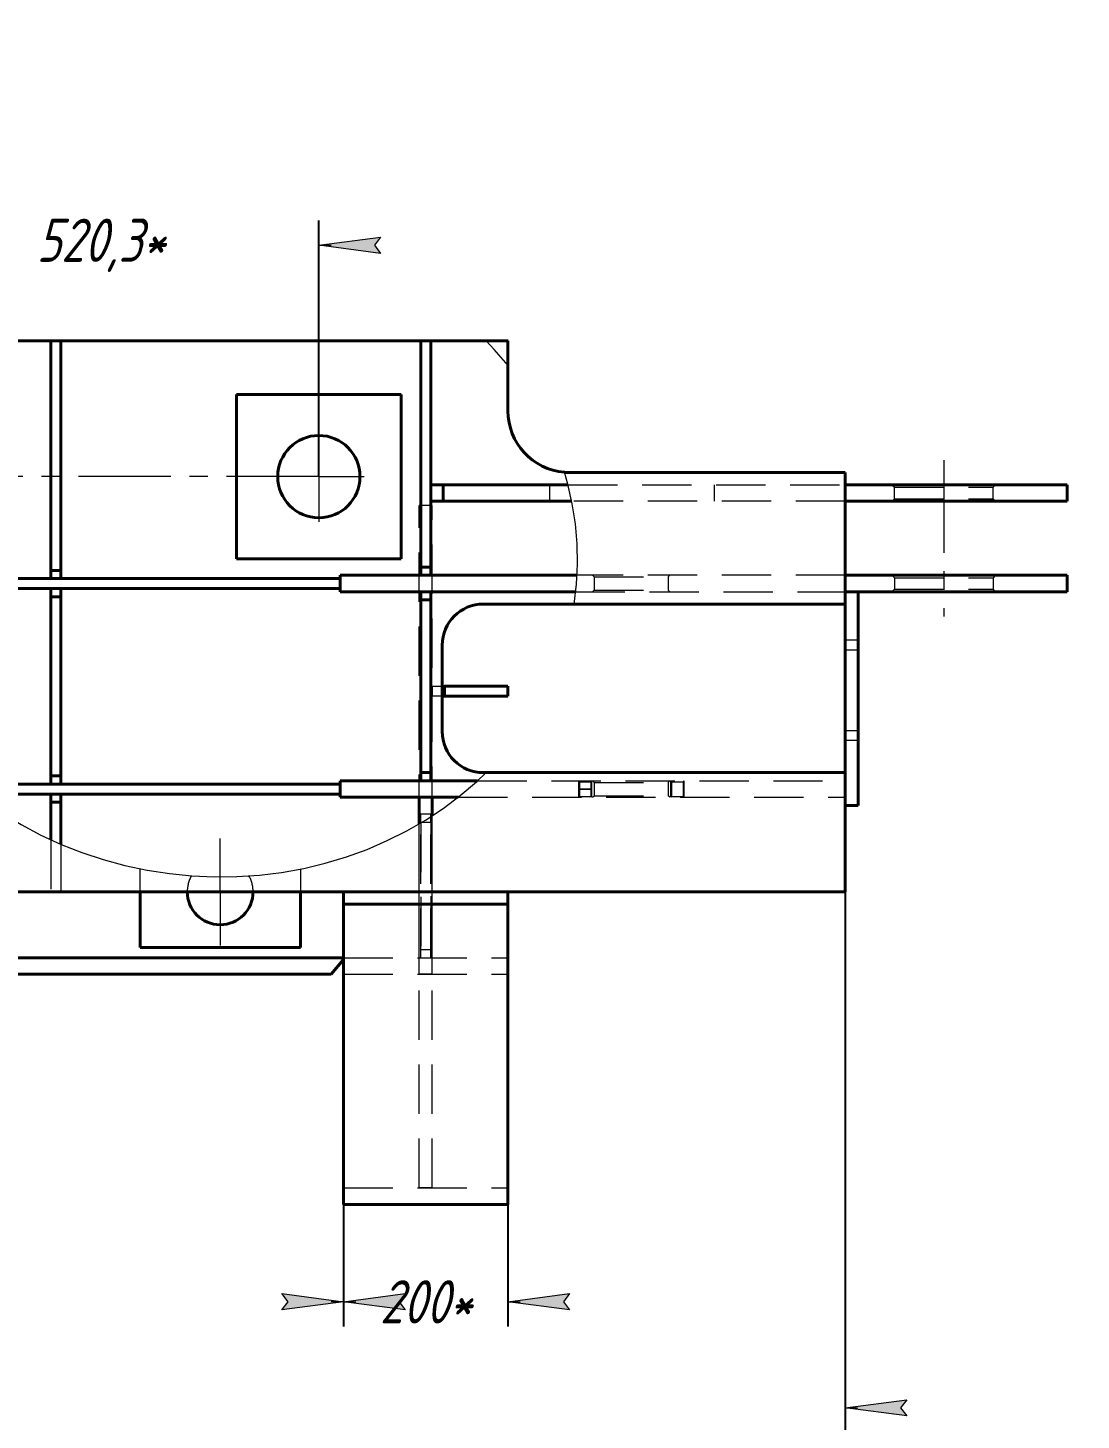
# Model space of a CAD drawing. Header units: millimetres. Extents: x 0 to 841, y 0 to 594.
# Drawn here: x 189.7 to 275.1, y 273.9 to 386.8 of the extents above; entities that cross this region are included whole.
import ezdxf

# ---------------------------------------------------------------- set-up
doc = ezdxf.new("R2010")
doc.units = ezdxf.units.MM
for name, pattern in [('K5LT_AXLED', [12, 7.5, -1.5, 1.5, -1.5]), ('K5LT_BASIC', [0]), ('K5LT_DASHED', [6, 4, -2]), ('K5LT_THIN', [0]), ('K5LT_THIN_INCLUDED_TO_HATCHING', [0])]:
    doc.linetypes.add(name, pattern=pattern)
doc.layers.add('Системный слой', color=7, linetype='Continuous')
doc.styles.add('KDIMTEXTSTYLE', font='GOST_AU.SHX', dxfattribs={"width": 0.96, "oblique": 15, "height": 5})
doc.dimstyles.new('KDIMSTYLE (0.07)', dxfattribs={"dimtxt": 5, "dimasz": 1, "dimexe": 2, "dimexo": 0.0625, "dimgap": 1, "dimtad": 1, "dimlfac": 15, "dimtxsty": 'KDIMTEXTSTYLE', "dimsah": 1, "dimcen": 0.09, "dimdle": 1, "dimadec": 0, "dimazin": 0, "dimtfac": 0.667, "dimtmove": 0, "dimatfit": 3, "dimfxl": 1, "dimtvp": 1, "dimtolj": 1, "dimtzin": 0, "dimarcsym": 0})

# ---------------------------------------------------------------- blocks, each defined once
blk = doc.blocks.new('U0')
at = {"layer": 'Системный слой', "color": 7, "linetype": 'K5LT_DASHED', "lineweight": 18}
for start, end in [(150.6511, 180), (0, 29.1179)]:
    blk.add_arc((205.31, 316.76), 2.67, start, end, dxfattribs=at)
at = {"layer": 'Системный слой', "color": 150, "linetype": 'K5LT_BASIC', "lineweight": 40, "true_color": 0x0080ff}
blk.add_arc((205.31, 316.76), 2.67, 180, 0, dxfattribs=at)
blk = doc.blocks.new('U1')
at = {"layer": 'Системный слой', "color": 7, "linetype": 'K5LT_DASHED', "lineweight": 18}
blk.add_line((211.81, 318.61), (211.81, 316.76), dxfattribs=at)
at = {"layer": 'Системный слой', "color": 150, "linetype": 'K5LT_BASIC', "lineweight": 40, "true_color": 0x0080ff}
blk.add_line((211.81, 316.76), (211.81, 312.26), dxfattribs=at)
blk = doc.blocks.new('U4')
at = {"layer": 'Системный слой', "color": 150, "linetype": 'K5LT_BASIC', "lineweight": 40, "true_color": 0x0080ff}
blk.add_line((255.98, 350.76), (255.98, 341.09), dxfattribs=at)
at = {"layer": 'Системный слой', "color": 7, "linetype": 'K5LT_DASHED', "lineweight": 18}
blk.add_line((255.98, 341.09), (255.98, 340.09), dxfattribs=at)
blk = doc.blocks.new('U5')
at = {"layer": 'Системный слой', "color": 150, "linetype": 'K5LT_BASIC', "lineweight": 40, "true_color": 0x0080ff}
for p, q in [((128.65, 361.42), (181.33, 361.42)), ((226.89, 361.42), (228.65, 361.42))]:
    blk.add_line(p, q, dxfattribs=at)
blk = doc.blocks.new('U6')
at = {"layer": 'Системный слой', "color": 7, "linetype": 'K5LT_DASHED', "lineweight": 18}
blk.add_line((255.98, 326.42), (255.98, 323.76), dxfattribs=at)
at = {"layer": 'Системный слой', "color": 150, "linetype": 'K5LT_BASIC', "lineweight": 40, "true_color": 0x0080ff}
blk.add_line((255.98, 323.76), (255.98, 316.76), dxfattribs=at)
blk = doc.blocks.new('U13')
at = {"layer": 'Системный слой', "color": 7, "linetype": 'K5LT_DASHED', "lineweight": 18}
blk.add_line((198.81, 316.76), (198.81, 318.63), dxfattribs=at)
at = {"layer": 'Системный слой', "color": 150, "linetype": 'K5LT_BASIC', "lineweight": 40, "true_color": 0x0080ff}
blk.add_line((198.81, 312.26), (198.81, 316.76), dxfattribs=at)
blk = doc.blocks.new('U14')
at = {"layer": 'Системный слой', "color": 7, "linetype": 'K5LT_DASHED', "lineweight": 18}
blk.add_line((234.13, 341.09), (257.05, 341.09), dxfattribs=at)
at = {"layer": 'Системный слой', "color": 150, "linetype": 'K5LT_BASIC', "lineweight": 40, "true_color": 0x0080ff}
blk.add_line((257.05, 341.09), (263.98, 341.09), dxfattribs=at)
blk = doc.blocks.new('U15')
at = {"layer": 'Системный слой', "color": 7, "linetype": 'K5LT_DASHED', "lineweight": 18}
blk.add_line((255.98, 342.42), (234.25, 342.42), dxfattribs=at)
at = {"layer": 'Системный слой', "color": 150, "linetype": 'K5LT_BASIC', "lineweight": 40, "true_color": 0x0080ff}
blk.add_line((263.98, 342.42), (255.98, 342.42), dxfattribs=at)
blk = doc.blocks.new('U19')
at = {"layer": 'Системный слой', "color": 7, "linetype": 'K5LT_DASHED', "lineweight": 18}
blk.add_line((233.52, 349.76), (255.98, 349.76), dxfattribs=at)
at = {"layer": 'Системный слой', "color": 150, "linetype": 'K5LT_BASIC', "lineweight": 40, "true_color": 0x0080ff}
blk.add_line((255.98, 349.76), (263.98, 349.76), dxfattribs=at)
blk = doc.blocks.new('U20')
at = {"layer": 'Системный слой', "color": 7, "linetype": 'K5LT_DASHED', "lineweight": 18}
blk.add_line((255.98, 348.42), (233.82, 348.42), dxfattribs=at)
at = {"layer": 'Системный слой', "color": 150, "linetype": 'K5LT_BASIC', "lineweight": 40, "true_color": 0x0080ff}
blk.add_line((263.98, 348.42), (255.98, 348.42), dxfattribs=at)
blk = doc.blocks.new('U21')
at = {"layer": 'Системный слой', "color": 7, "linetype": 'K5LT_THIN_INCLUDED_TO_HATCHING', "lineweight": 18}
for p, q in [((181.33, 361.42), (180.24, 360.14)), ((227.53, 360.73), (226.89, 361.42)), ((180.24, 360.14), (179.25, 358.79)), ((228.65, 359.42), (227.53, 360.73)), ((179.25, 358.79), (178.34, 357.4)), ((178.34, 357.4), (177.54, 355.95)), ((177.54, 355.95), (177.01, 354.83)), ((233.5, 349.82), (233.23, 350.77)), ((233.86, 348.22), (233.5, 349.82)), ((234.12, 346.59), (233.86, 348.22)), ((175.04, 347.41), (174.94, 345.78)), ((234.26, 344.97), (234.12, 346.59)), ((174.94, 345.78), (174.95, 344.15)), ((234.28, 343.33), (234.26, 344.97)), ((174.95, 344.15), (175.07, 342.52)), ((234.2, 341.71), (234.28, 343.33)), ((175.07, 342.52), (175.31, 340.9)), ((175.31, 340.9), (175.66, 339.29)), ((234, 340.09), (234.2, 341.71)), ((175.66, 339.29), (176.12, 337.7)), ((176.12, 337.7), (176.69, 336.13)), ((176.69, 336.13), (177.36, 334.6)), ((177.36, 334.6), (178.14, 333.1)), ((178.14, 333.1), (179.01, 331.65)), ((179.01, 331.65), (179.99, 330.25)), ((179.99, 330.25), (181.05, 328.9)), ((181.05, 328.9), (182.21, 327.61)), ((182.21, 327.61), (183.45, 326.38)), ((183.45, 326.38), (184.78, 325.22)), ((226.09, 325.69), (226.86, 326.42)), ((184.78, 325.22), (186.17, 324.14)), ((224.78, 324.57), (226.09, 325.69)), ((186.17, 324.14), (187.64, 323.13)), ((223.4, 323.53), (224.78, 324.57)), ((187.64, 323.13), (189.17, 322.21)), ((221.95, 322.57), (223.4, 323.53)), ((189.17, 322.21), (190.76, 321.36)), ((218.86, 320.91), (220.44, 321.7)), ((220.44, 321.7), (221.95, 322.57)), ((190.76, 321.36), (192.41, 320.61)), ((192.41, 320.61), (194.1, 319.95)), ((217.23, 320.2), (218.86, 320.91)), ((194.1, 319.95), (195.83, 319.38)), ((213.83, 319.08), (215.55, 319.6)), ((215.55, 319.6), (217.23, 320.2)), ((195.83, 319.38), (197.59, 318.9)), ((197.59, 318.9), (199.38, 318.52)), ((199.38, 318.52), (201.19, 318.24)), ((208.49, 318.12), (210.29, 318.34)), ((210.29, 318.34), (212.08, 318.66)), ((212.08, 318.66), (213.83, 319.08)), ((201.19, 318.24), (203.01, 318.06)), ((203.01, 318.06), (204.84, 317.98)), ((204.84, 317.98), (206.67, 318)), ((206.67, 318), (208.49, 318.12))]:
    blk.add_line(p, q, dxfattribs=at)
blk = doc.blocks.new('U22')
at = {"layer": 'Системный слой', "color": 7, "linetype": 'K5LT_DASHED', "lineweight": 18}
blk.add_line((223.31, 333.42), (222.51, 333.42), dxfattribs=at)
at = {"layer": 'Системный слой', "color": 150, "linetype": 'K5LT_BASIC', "lineweight": 40, "true_color": 0x0080ff}
blk.add_line((223.51, 333.42), (223.31, 333.42), dxfattribs=at)
blk = doc.blocks.new('U23')
at = {"layer": 'Системный слой', "color": 7, "linetype": 'K5LT_DASHED', "lineweight": 18}
blk.add_line((223.31, 332.62), (222.51, 332.62), dxfattribs=at)
at = {"layer": 'Системный слой', "color": 150, "linetype": 'K5LT_BASIC', "lineweight": 40, "true_color": 0x0080ff}
blk.add_line((223.51, 332.62), (223.31, 332.62), dxfattribs=at)
blk = doc.blocks.new('U24')
at = {"layer": 'Системный слой', "color": 150, "linetype": 'K5LT_BASIC', "lineweight": 40, "true_color": 0x0080ff}
for p, q in [((181.33, 361.42), (191.58, 361.42)), ((192.38, 361.42), (221.58, 361.42)), ((222.38, 361.42), (226.89, 361.42))]:
    blk.add_line(p, q, dxfattribs=at)
at = {"layer": 'Системный слой', "color": 7, "linetype": 'K5LT_DASHED', "lineweight": 18}
for p, q in [((191.58, 361.42), (192.38, 361.42)), ((221.58, 361.42), (222.38, 361.42))]:
    blk.add_line(p, q, dxfattribs=at)
blk = doc.blocks.new('U27')
at = {"layer": 'Системный слой', "color": 30, "linetype": 'K5LT_AXLED', "lineweight": 18, "true_color": 0xff8000}
for q in [(213.31, 354.09), (140.31, 350.42), (213.31, 346.76), (216.98, 350.42)]:
    blk.add_line((213.31, 350.42), q, dxfattribs=at)
blk = doc.blocks.new('U28')
at = {"layer": 'Системный слой', "color": 30, "linetype": 'K5LT_AXLED', "lineweight": 18, "true_color": 0xff8000}
for q in [(205.31, 321.09), (200.98, 316.76), (205.31, 312.42), (209.65, 316.76)]:
    blk.add_line((205.31, 316.76), q, dxfattribs=at)
blk = doc.blocks.new('KDIMARROW_01')
at = {"layer": 'Системный слой'}
blk.add_hatch(color=0, dxfattribs=at).paths.add_polyline_path([(-5, -0.66), (0, 0), (-5, 0.66), (-4.5, 0)])
at = {"layer": 'Системный слой', "color": 0, "linetype": 'K5LT_THIN', "lineweight": 18}
for p, q in [((-4.5, 0), (-5, 0.66)), ((-5, 0.66), (0, 0)), ((0, 0), (-5, -0.66)), ((-5, -0.66), (-4.5, 0)), ((0, 0), (-1, 0))]:
    blk.add_line(p, q, dxfattribs=at)

msp = doc.modelspace()

# ---------------------------------------------------------------- linework, layer by layer
at = {"layer": 'Системный слой', "color": 150, "linetype": 'K5LT_BASIC', "lineweight": 40, "true_color": 0x0080ff}
for p, q in [((192.37852, 361.42251), (191.57852, 361.42251)), ((191.57852, 342.82251), (191.57852, 361.42251)), ((192.37852, 342.82251), (192.37852, 361.42251)), ((221.57852, 361.42251), (222.37852, 361.42251)), ((221.57852, 343.08918), (221.57852, 361.42251)), ((222.37852, 343.08918), (222.37852, 361.42251)), ((228.64518, 361.42251), (228.64518, 359.41765)), ((228.64518, 359.41765), (228.64518, 355.75584)), ((206.64518, 343.75584), (206.64518, 357.08918)), ((206.64518, 357.08918), (219.97852, 357.08918)), ((219.97852, 357.08918), (219.97852, 343.75584)), ((233.64518, 350.75584), (255.97852, 350.75584)), ((222.37852, 349.75584), (223.37852, 349.75584)), ((223.37852, 349.75584), (233.51979, 349.75584)), ((223.37852, 349.75584), (223.37852, 348.42251)), ((273.97852, 349.75584), (263.97852, 349.75584)), ((273.97852, 348.42251), (273.97852, 349.75584)), ((222.37852, 348.42251), (223.37852, 348.42251)), ((233.82462, 348.42251), (223.37852, 348.42251)), ((273.97852, 348.42251), (263.97852, 348.42251)), ((219.97852, 343.75584), (206.64518, 343.75584)), ((215.04518, 342.15584), (175.11808, 342.15584)), ((191.57852, 342.82251), (192.37852, 342.82251)), ((191.57852, 342.15584), (191.57852, 342.82251)), ((192.37852, 342.15584), (192.37852, 342.82251)), ((234.24819, 342.42251), (215.04518, 342.42251)), ((215.04518, 342.42251), (215.04518, 341.08918)), ((215.04518, 342.15584), (215.04518, 341.35584)), ((221.57852, 343.08918), (222.37852, 343.08918)), ((221.57852, 343.08918), (221.57852, 342.42251)), ((222.37852, 343.08918), (222.37852, 342.42251)), ((273.97852, 342.42251), (263.97852, 342.42251)), ((273.97852, 342.42251), (273.97852, 341.08918)), ((215.04518, 341.35584), (175.23338, 341.35584)), ((191.57852, 341.35584), (191.57852, 340.68918)), ((192.37852, 341.35584), (192.37852, 340.68918)), ((215.04518, 341.08918), (234.13419, 341.08918)), ((221.57852, 340.42251), (221.57852, 341.08918)), ((222.37852, 340.42251), (222.37852, 341.08918)), ((257.04518, 341.08918), (255.97852, 341.08918)), ((255.97852, 341.08918), (255.97852, 323.75584)), ((257.04518, 341.08918), (257.04518, 323.75584)), ((273.97852, 341.08918), (263.97852, 341.08918)), ((191.57852, 340.68918), (191.57852, 326.15584)), ((192.37852, 340.68918), (191.57852, 340.68918)), ((192.37852, 340.68918), (192.37852, 326.15584)), ((221.57852, 340.42251), (221.57852, 326.42251)), ((222.37852, 340.42251), (221.57852, 340.42251)), ((222.37852, 340.42251), (222.37852, 326.42251)), ((233.99814, 340.08918), (226.64518, 340.08918)), ((255.97852, 340.08918), (233.99814, 340.08918)), ((223.31185, 336.75584), (223.31185, 329.75584)), ((223.51185, 333.42251), (228.64518, 333.42251)), ((223.51185, 333.42251), (223.51185, 332.62251)), ((228.64518, 333.42251), (228.64518, 332.62251)), ((223.51185, 332.62251), (228.64518, 332.62251)), ((221.57852, 325.75584), (221.57852, 326.42251)), ((222.37852, 326.42251), (221.57852, 326.42251)), ((222.37852, 325.75584), (222.37852, 326.42251)), ((226.64518, 326.42251), (226.86158, 326.42251)), ((226.86158, 326.42251), (255.97852, 326.42251)), ((215.04518, 325.48918), (184.45974, 325.48918)), ((192.37852, 326.15584), (191.57852, 326.15584)), ((191.57852, 326.15584), (191.57852, 325.48918)), ((192.37852, 326.15584), (192.37852, 325.48918)), ((215.04518, 325.75584), (226.16164, 325.75584)), ((215.04518, 325.75584), (215.04518, 324.42251)), ((215.04518, 325.48918), (215.04518, 324.68918)), ((215.04518, 324.68918), (185.44505, 324.68918)), ((191.57852, 324.02251), (191.57852, 324.68918)), ((191.57852, 324.02251), (191.57852, 320.97646)), ((191.57852, 324.02251), (192.37852, 324.02251)), ((192.37852, 324.02251), (192.37852, 324.68918)), ((192.37852, 324.02251), (192.37852, 320.62227)), ((215.04518, 324.42251), (224.59615, 324.42251)), ((222.51185, 324.42251), (221.44518, 324.42251)), ((221.44518, 322.26467), (221.44518, 324.42251)), ((222.51185, 322.92674), (222.51185, 324.42251)), ((257.04518, 323.75584), (255.97852, 323.75584)), ((255.97852, 316.75584), (101.31185, 316.75584)), ((215.31185, 316.75584), (215.31185, 315.74892)), ((228.64518, 315.74892), (228.64518, 316.75584)), ((215.31185, 312.75584), (215.31185, 315.74892)), ((215.31185, 315.74892), (228.64518, 315.74892)), ((228.64518, 312.75584), (228.64518, 315.74892)), ((215.31185, 291.42251), (215.31185, 312.75584)), ((228.64518, 291.42251), (228.64518, 312.75584)), ((211.81185, 312.25584), (198.81185, 312.25584)), ((215.31185, 311.42251), (141.97852, 311.42251)), ((214.30493, 310.08918), (215.31185, 311.28918)), ((214.30493, 310.08918), (142.98544, 310.08918)), ((215.31185, 291.42251), (228.64518, 291.42251))]:
    msp.add_line(p, q, dxfattribs=at)
at = {"layer": 'Системный слой', "color": 30, "linetype": 'K5LT_AXLED', "lineweight": 18, "true_color": 0xff8000}
msp.add_line((263.97852, 351.75584), (263.97852, 339.08918), dxfattribs=at)
at = {"layer": 'Системный слой', "color": 7, "linetype": 'K5LT_DASHED', "lineweight": 18}
for p, q in [((222.37852, 349.75584), (222.37852, 348.42251)), ((232.02569, 349.75584), (233.35903, 349.75584)), ((232.02569, 349.75584), (232.02569, 348.42251)), ((233.51979, 349.75584), (233.35903, 349.75584)), ((245.35903, 349.75584), (245.35903, 348.42251)), ((259.77827, 349.75584), (259.97827, 349.55584)), ((259.97827, 348.62251), (259.97827, 349.55584)), ((259.97827, 349.55584), (267.97827, 349.55584)), ((268.17827, 349.75584), (267.97827, 349.55584)), ((267.97827, 348.62251), (267.97827, 349.55584)), ((222.51185, 348.08918), (221.44518, 348.08918)), ((221.44518, 322.26467), (221.44518, 348.08918)), ((222.51185, 322.92674), (222.51185, 348.08918)), ((233.35903, 348.42251), (232.02569, 348.42251)), ((233.35903, 348.42251), (233.82462, 348.42251)), ((259.77827, 348.42251), (259.97827, 348.62251)), ((259.97827, 348.62251), (267.97827, 348.62251)), ((268.17827, 348.42251), (267.97827, 348.62251)), ((191.57852, 342.15584), (192.37852, 342.15584)), ((221.57852, 342.42251), (222.37852, 342.42251)), ((235.51185, 342.42251), (235.64518, 342.28918)), ((235.64518, 342.28918), (235.64518, 341.22251)), ((235.64518, 342.28918), (241.64518, 342.28918)), ((241.77852, 342.42251), (241.64518, 342.28918)), ((241.64518, 342.28918), (241.64518, 341.22251)), ((259.77839, 342.42251), (259.97839, 342.22251)), ((259.97839, 342.22251), (259.97839, 341.28918)), ((259.97839, 342.22251), (267.97839, 342.22251)), ((268.17839, 342.42251), (267.97839, 342.22251)), ((267.97839, 342.22251), (267.97839, 341.28918)), ((192.37852, 341.35584), (191.57852, 341.35584)), ((222.37852, 341.08918), (221.57852, 341.08918)), ((235.51185, 341.08918), (235.64518, 341.22251)), ((235.64518, 341.22251), (241.64518, 341.22251)), ((241.77852, 341.08918), (241.64518, 341.22251)), ((259.77839, 341.08918), (259.97839, 341.28918)), ((259.97839, 341.28918), (267.97839, 341.28918)), ((268.17839, 341.08918), (267.97839, 341.28918)), ((257.04518, 337.15584), (255.97852, 337.15584)), ((257.04518, 337.15584), (255.97852, 337.15584)), ((257.04518, 336.35584), (255.97852, 336.35584)), ((257.04518, 336.35584), (255.97852, 336.35584)), ((222.51185, 333.42251), (222.51185, 332.62251)), ((257.04518, 329.82251), (255.97852, 329.82251)), ((257.04518, 329.82251), (255.97852, 329.82251)), ((257.04518, 329.02251), (255.97852, 329.02251)), ((257.04518, 329.02251), (255.97852, 329.02251)), ((192.37852, 326.15584), (191.57852, 326.15584)), ((192.37852, 325.48918), (191.57852, 325.48918)), ((222.37852, 325.75584), (221.57852, 325.75584)), ((226.16164, 325.75584), (255.97852, 325.75584)), ((234.37852, 324.42251), (234.37852, 325.75584)), ((234.37852, 325.08918), (235.44518, 325.08918)), ((234.37852, 324.48918), (234.37852, 325.08918)), ((235.44518, 325.08918), (234.37852, 325.08918)), ((234.38402, 325.75584), (234.45068, 325.68918)), ((234.38402, 325.75584), (234.45068, 325.68918)), ((234.45068, 325.68918), (234.45068, 324.48918)), ((234.45068, 325.68918), (234.45068, 324.48918)), ((234.45068, 325.68918), (235.37301, 325.68918)), ((234.45068, 325.68918), (235.37301, 325.68918)), ((235.37301, 325.08918), (234.45068, 325.08918)), ((234.45068, 325.08918), (235.37301, 325.08918)), ((235.43968, 325.75584), (235.37301, 325.68918)), ((235.43968, 325.75584), (235.37301, 325.68918)), ((235.37301, 325.68918), (235.37301, 324.48918)), ((235.37301, 325.68918), (235.37301, 324.48918)), ((235.44518, 324.42251), (235.44518, 325.75584)), ((235.44518, 324.48918), (235.44518, 325.08918)), ((235.51185, 325.75584), (235.64518, 325.62251)), ((235.64518, 325.62251), (235.64518, 324.55584)), ((235.64518, 325.62251), (241.64518, 325.62251)), ((241.77852, 325.75584), (241.64518, 325.62251)), ((241.64518, 325.62251), (241.64518, 324.55584)), ((241.84518, 324.42251), (241.84518, 325.75584)), ((241.84518, 325.75584), (241.84518, 324.42251)), ((241.85068, 325.75584), (241.91735, 325.68918)), ((241.85068, 325.75584), (241.91735, 325.68918)), ((241.91735, 325.68918), (241.91735, 324.48918)), ((241.91735, 325.68918), (241.91735, 324.48918)), ((241.91735, 325.68918), (242.83968, 325.68918)), ((241.91735, 325.68918), (242.83968, 325.68918)), ((242.90635, 325.75584), (242.83968, 325.68918)), ((242.90635, 325.75584), (242.83968, 325.68918)), ((242.83968, 325.68918), (242.83968, 324.48918)), ((242.83968, 325.68918), (242.83968, 324.48918)), ((242.91185, 324.42251), (242.91185, 325.75584)), ((242.91185, 325.75584), (242.91185, 324.42251)), ((255.97852, 325.75584), (255.97852, 324.42251)), ((191.57852, 324.68918), (192.37852, 324.68918)), ((224.59615, 324.42251), (255.97852, 324.42251)), ((234.38402, 324.42251), (234.45068, 324.48918)), ((234.38402, 324.42251), (234.45068, 324.48918)), ((234.45068, 324.48918), (235.37301, 324.48918)), ((234.45068, 324.48918), (235.37301, 324.48918)), ((235.43968, 324.42251), (235.37301, 324.48918)), ((235.43968, 324.42251), (235.37301, 324.48918)), ((235.51185, 324.42251), (235.64518, 324.55584)), ((235.64518, 324.55584), (241.64518, 324.55584)), ((241.77852, 324.42251), (241.64518, 324.55584)), ((241.85068, 324.42251), (241.91735, 324.48918)), ((241.85068, 324.42251), (241.91735, 324.48918)), ((241.91735, 324.48918), (242.83968, 324.48918)), ((241.91735, 324.48918), (242.83968, 324.48918)), ((242.90635, 324.42251), (242.83968, 324.48918)), ((242.90635, 324.42251), (242.83968, 324.48918)), ((221.57852, 323.08918), (222.37852, 323.08918)), ((221.57852, 322.34396), (221.57852, 323.08918)), ((221.57852, 322.42251), (221.57852, 323.08918)), ((221.57852, 323.08918), (222.37852, 323.08918)), ((222.37852, 322.84043), (222.37852, 323.08918)), ((222.37852, 322.84043), (222.37852, 323.08918)), ((222.37852, 311.42251), (222.37852, 322.84043)), ((222.37852, 322.42251), (222.37852, 322.84043)), ((222.51185, 316.75584), (222.51185, 322.92674)), ((222.51185, 312.75584), (222.51185, 322.92674)), ((221.44518, 312.75584), (221.44518, 322.26467)), ((221.44518, 316.75584), (221.44518, 322.26467)), ((221.57852, 322.42251), (221.70903, 322.42251)), ((221.57852, 322.42251), (221.57852, 322.34396)), ((221.57852, 322.42251), (221.70903, 322.42251)), ((221.57852, 311.42251), (221.57852, 322.34396)), ((221.57852, 322.34396), (221.57852, 312.08918)), ((221.70903, 322.42251), (222.37852, 322.42251)), ((221.70903, 322.42251), (222.37852, 322.42251)), ((222.37852, 322.42251), (222.37852, 312.08918)), ((191.57852, 320.97646), (191.57852, 316.75584)), ((192.37852, 320.62227), (192.37852, 316.75584)), ((191.57852, 316.75584), (192.37852, 316.75584)), ((215.31185, 312.75584), (215.31185, 316.75584)), ((215.31185, 310.08918), (215.31185, 316.75584)), ((215.31185, 316.75584), (228.64518, 316.75584)), ((215.31185, 316.75584), (228.64518, 316.75584)), ((215.31185, 316.75584), (215.31185, 315.70989)), ((221.44518, 310.08918), (221.44518, 316.75584)), ((222.51185, 310.08918), (222.51185, 316.75584)), ((228.64518, 312.75584), (228.64518, 316.75584)), ((228.64518, 310.08918), (228.64518, 316.75584)), ((228.64518, 315.70989), (228.64518, 316.75584)), ((215.31185, 315.74892), (228.64518, 315.74892)), ((215.31185, 311.42251), (215.31185, 315.70989)), ((215.31185, 315.70989), (228.64518, 315.70989)), ((215.31185, 315.70989), (228.64518, 315.70989)), ((228.64518, 311.42251), (228.64518, 315.70989)), ((215.31185, 292.75584), (215.31185, 312.75584)), ((221.44518, 292.75584), (221.44518, 312.75584)), ((222.51185, 292.75584), (222.51185, 312.75584)), ((228.64518, 292.75584), (228.64518, 312.75584)), ((221.57852, 312.08918), (222.37852, 312.08918)), ((221.57852, 312.08918), (222.37852, 312.08918)), ((221.57852, 311.42251), (221.57852, 312.08918)), ((222.37852, 311.42251), (222.37852, 312.08918)), ((141.97852, 311.42251), (215.31185, 311.42251)), ((215.31185, 311.28918), (214.30493, 310.08918)), ((215.31185, 311.42251), (215.31185, 311.28918)), ((215.31185, 311.42251), (215.31185, 311.28918)), ((215.31185, 311.42251), (228.64518, 311.42251)), ((221.57852, 311.42251), (222.37852, 311.42251)), ((221.57852, 311.42251), (222.37852, 311.42251)), ((142.98544, 310.08918), (214.30493, 310.08918)), ((215.31185, 310.08918), (228.64518, 310.08918)), ((222.51185, 310.08918), (221.44518, 310.08918)), ((215.31185, 292.75584), (228.64518, 292.75584)), ((222.51185, 292.75584), (221.44518, 292.75584))]:
    msp.add_line(p, q, dxfattribs=at)
at = {"layer": 'Системный слой', "color": 150, "linetype": 'K5LT_BASIC', "lineweight": 40, "true_color": 0x0080ff}
msp.add_circle((213.31185, 350.42251), 3.33333, dxfattribs=at)
at = {"layer": 'Системный слой', "color": 7, "linetype": 'K5LT_DASHED', "lineweight": 18}
msp.add_circle((213.31185, 350.42251), 3.33333, dxfattribs=at)
at = {"layer": 'Системный слой', "color": 150, "linetype": 'K5LT_BASIC', "lineweight": 40, "true_color": 0x0080ff}
for centre, radius, start, end in [((233.64518, 355.75584), 5, 180, 265.2784736), ((233.64518, 355.75584), 5, 265.2784736, 270), ((226.64518, 336.75584), 3.33333, 90, 180), ((226.64518, 329.75584), 3.33333, 180, 270)]:
    msp.add_arc(centre, radius, start, end, dxfattribs=at)

# ---------------------------------------------------------------- block references
at = {"layer": 'Системный слой'}
for name in ['U5', 'U21', 'U24', 'U27', 'U4', 'U19', 'U20', 'U15', 'U14', 'U22', 'U23', 'U6', 'U28', 'U13', 'U1', 'U0']:
    msp.add_blockref(name, (0, 0), dxfattribs=at)

# ---------------------------------------------------------------- dimensions: what is measured, and where the dimension line sits
at = {"layer": 'Системный слой', "color": 7}
for base, p1, p2, location, override in [((178.62502, 369.17457), (213.31185, 350.42251), (178.62502, 350.41224), (195.62502, 369.17457), {"dimexo": 0, "dimpost": '\\H3.5;\\W0.965;\\Q15;\\Q15;\\H3.5;\\W0.965;\\Q15;<>\\H3.5;\\W0.965;\\Q15;\\Q15;\\H3.5;\\W0.965;\\Q15;\\Q15;*\\Q15;', "dimblk1": 'KDIMARROW_01', "dimblk2": 'KDIMARROW_01', "dimse1": 0, "dimse2": 0, "dimclrt": 7, "dimtolj": 1}), ((101.31185, 274.93271), (255.97852, 316.75584), (101.31185, 316.75584), (178.64518, 274.93271), {"dimexo": 0, "dimpost": '\\H3.5;\\W0.965;\\Q15;<>\\H3.5;\\W0.965;\\Q15;\\Q15;*', "dimblk1": 'KDIMARROW_01', "dimblk2": 'KDIMARROW_01', "dimse1": 0, "dimse2": 0, "dimclrt": 7, "dimtolj": 1}), ((141.97852, 283.5276), (215.31185, 291.42251), (141.97852, 291.42251), (178.64518, 283.5276), {"dimexo": 0, "dimpost": '\\H3.5;\\W0.965;\\Q15;\\Q15;\\H3.5;\\W0.965;\\Q15;<>\\H3.5;\\W0.965;\\Q15;\\Q15;\\H3.5;\\W0.965;\\Q15;\\Q15;*\\Q15;', "dimblk1": 'KDIMARROW_01', "dimblk2": 'KDIMARROW_01', "dimse1": 0, "dimse2": 0, "dimclrt": 7, "dimtolj": 1}), ((215.31185, 283.5276), (228.64518, 291.42251), (215.31185, 291.42251), (221.97852, 283.5276), {"dimexo": 0, "dimpost": '\\H3.5;\\W0.965;\\Q15;\\Q15;\\H3.5;\\W0.965;\\Q15;<>\\H3.5;\\W0.965;\\Q15;\\Q15;\\H3.5;\\W0.965;\\Q15;\\Q15;*\\Q15;', "dimblk1": 'KDIMARROW_01', "dimblk2": 'KDIMARROW_01', "dimse1": 0, "dimse2": 0, "dimclrt": 7, "dimtolj": 1})]:
    msp.add_linear_dim(base=base, p1=p1, p2=p2, location=location, dimstyle='KDIMSTYLE (0.07)', override=override, dxfattribs=at).render()

doc.saveas('drawing.dxf')
